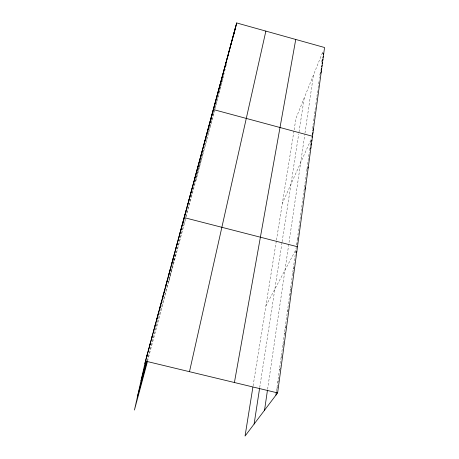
<?xml version="1.0" encoding="UTF-8"?>
<svg xmlns="http://www.w3.org/2000/svg" width="459" height="459" viewBox="0 0 459 459"><rect width="100%" height="100%" fill="white"/><g stroke="black" fill="none" stroke-linecap="round" stroke-linejoin="round"><path stroke-width="0.34" stroke-dasharray="2.29 1.72" d="M276.461 391.269L293.181 269.427M293.267 268.802L297.191 240.183M297.283 239.512L297.742 236.161M306.933 169.193L297.834 235.49L298.47 234.274M307.025 168.528L309.263 152.204M309.791 148.383L309.441 150.919L309.94 149.818M310.393 143.965L309.963 147.109L310.462 146.008M310.479 143.334L310.995 139.599L282.342 203.394M312.493 128.669L313.273 122.972M313.853 118.743L313.468 121.555L313.962 120.43M314.048 117.343L314.426 114.561M314.524 113.872L314.903 111.112M315.086 109.747L315.557 106.339M315.838 104.308L316.113 102.294M316.389 100.28L316.75 97.618M316.934 96.298L317.203 94.319M317.387 93.011L317.835 89.752M318.098 87.807L318.454 85.236M318.626 83.957L318.976 81.404M319.412 78.248L319.584 76.992M319.843 75.115L320.009 73.87M321.604 62.24L321.857 60.439M322.752 53.91L322.993 52.148M267.597 389.295L304.776 134.504M304.977 133.156L313.463 75.001M259.719 387.539L282.033 242.381M282.136 241.692L298.706 133.913M298.993 132.031L304.248 97.836M253.087 385.899L276.352 240.763M276.456 240.12L293.944 131.044M294.133 129.868L295.98 118.347L322.901 51.603M168.832 281.619L172.601 265.887M172.745 265.302L173.169 263.535L147.167 360.43M173.754 261.073L173.313 262.921L183.502 225.008M173.904 260.454L175.877 252.221M195.838 180.777L202.895 152.027M223.694 75.19L225.73 67.008M226.029 65.821L226.471 64.03M147.454 356.884L148.142 354.308M155.446 327.164L156.553 323.056M183.686 224.325L184.598 220.928M184.782 220.251L185.505 217.555M185.683 216.883L190.967 197.204M191.139 196.561L198.936 167.495M199.097 166.898L200.686 160.977M200.847 160.386L201.776 156.903M201.966 156.215L204.536 146.639M204.892 145.291L206.332 139.938M206.51 139.272L208.099 133.345M208.277 132.697L209.838 126.862M210.01 126.219L211.553 120.487M211.719 119.856L212.397 117.332M212.901 115.461L213.234 114.211M213.401 113.591L214.892 108.037M215.219 106.815L217.325 98.955M217.486 98.364L218.92 93.022M219.236 91.852L221.261 84.295M221.416 83.722L223.55 75.769L215.173 108.576M147.54 361.153L185.832 218.151M186.165 216.895L214.864 109.724M297.507 239.581L298.459 237.768M296.858 244.331L297.811 242.524M265.916 305.878L295.883 249.725M293.502 268.848L294.466 267.104M292.808 273.908L293.771 272.181M290.358 290.002L291.654 287.753M289.956 294.73L290.931 293.06M287.403 311.512L288.711 309.349M285.102 328.294L286.422 326.2M284.316 334.02L285.968 331.432M283.048 345.162L284.041 343.648M281.08 357.595L282.411 355.633M279.405 369.811L280.742 367.906M277.689 382.318L278.946 380.591M276.817 388.693L278.493 386.426"/><path stroke-width="0.69" d="M275.928 395.142L276.375 391.917M252.88 387.189L245.049 436.05L277.609 392.915L324.553 47.512L236.695 22.95L145.451 361.095L134.447 410.03L147.368 361.79M264.539 410.226L267.402 390.62M254.108 424.047L259.616 388.234M234.411 382.513L295.745 39.457M189.481 371.698L265.87 31.109M147.173 354.709L146.737 356.637L153.048 333.343M148.28 351.015L148.871 348.41M149.95 344.824L150.552 342.184M151.602 338.713L152.21 336.034M153.851 329.958L153.231 332.672L154.838 326.705M155.469 323.962L154.999 326.022L156.255 321.466M157.07 318.03L156.427 320.812L165.401 287.558M157.999 314.983L158.648 312.177M159.554 309.228L160.214 306.388M161.086 303.542L161.757 300.668M162.606 297.92L163.278 295.022M164.104 292.36L164.787 289.434M166.278 283.914L165.584 286.869L185.442 212.89M167.047 281.442L167.747 278.458M168.499 276.071L169.205 273.071M169.928 270.764L170.639 267.735M171.345 265.52L172.062 262.468M172.888 259.719L173.468 257.258M174.127 255.204L174.862 252.106M175.493 250.132L176.233 247.011M176.847 245.112L177.593 241.973M178.184 240.155L178.935 236.993M179.509 235.243L180.267 232.065M180.817 230.389L181.58 227.194M182.114 225.593L182.883 222.374M182.154 226.023L184.168 217.606L297.478 246.741M185.918 211.496L186.698 208.225M187.157 206.894L187.949 203.607M188.385 202.344L189.177 199.04M189.596 197.84L190.399 194.518M191.604 190.049L190.801 193.382L196.63 171.775M191.988 188.97L192.797 185.625M193.17 184.604L193.979 181.248M194.335 180.284L195.15 176.91M195.488 176.009L196.309 172.624M196.791 171.098L197.45 168.378M197.76 167.587L198.586 164.179M198.879 163.438L199.711 160.019M199.986 159.33L200.818 155.899M201.082 155.268L201.92 151.82M202.167 151.24L203.01 147.787M204.089 143.793L203.239 147.259L209.476 124.142M204.307 143.311L205.156 139.834M205.362 139.404L206.211 135.916M206.407 135.531L207.261 132.037M207.439 131.699L208.294 128.199M208.461 127.9L209.321 124.395M209.62 123.557L210.337 120.625M210.48 120.419L211.347 116.896M212.345 113.195L211.473 116.729L225.076 66.308M210.153 122.484L210.911 119.386M211.065 118.761L213.332 109.535L312.487 136.266L311.988 137.379M213.429 109.489L214.301 105.937M214.387 105.926L215.265 102.374M215.34 102.403L217.159 95.346M217.216 95.449L218.094 91.88M218.14 92.024L219.941 85.041M219.964 85.254L220.848 81.668M220.865 81.92L222.644 75.018M222.644 75.333L224.411 68.483M224.388 68.867L226.144 62.063M226.103 62.51L226.998 58.895M227.096 58.769L227.842 55.751M227.784 56.262L229.517 49.555M229.443 50.123L231.158 43.467M231.066 44.093L232.776 37.477M232.667 38.16L234.365 31.596M235.926 25.807L227.113 58.752M233.533 35.653L234.813 30.506M234.974 29.858L235.628 27.247M235.788 26.593L236.695 22.95M141.028 380.763L146.398 360.797M137.505 396.438L146.616 362.472M144.883 363.626L146.593 357.28M184.839 215.478L190.628 194.019M196.791 171.178L203.062 147.918M209.643 123.523L211.312 117.343M225.249 65.671L226.947 59.372M234.4 31.751L235.633 27.161M323.279 54.552L323.75 53.399M322.878 57.536L323.348 56.382M322.465 60.536L322.935 59.389M322.052 63.571L322.528 62.418M321.639 66.624L322.109 65.476M320.979 70.284L321.69 68.557M320.554 73.388L321.266 71.667M312.74 130.608L313.486 128.933M312.246 134.252L312.992 132.582M311.477 141.12L311.982 140.012M310.967 144.901L311.466 143.799M310.445 148.716L310.944 147.614M307.765 168.355L308.276 167.271M304.851 189.188L305.47 187.909M296.175 252.794L296.812 251.607M145.451 361.095L277.609 392.915"/></g></svg>
